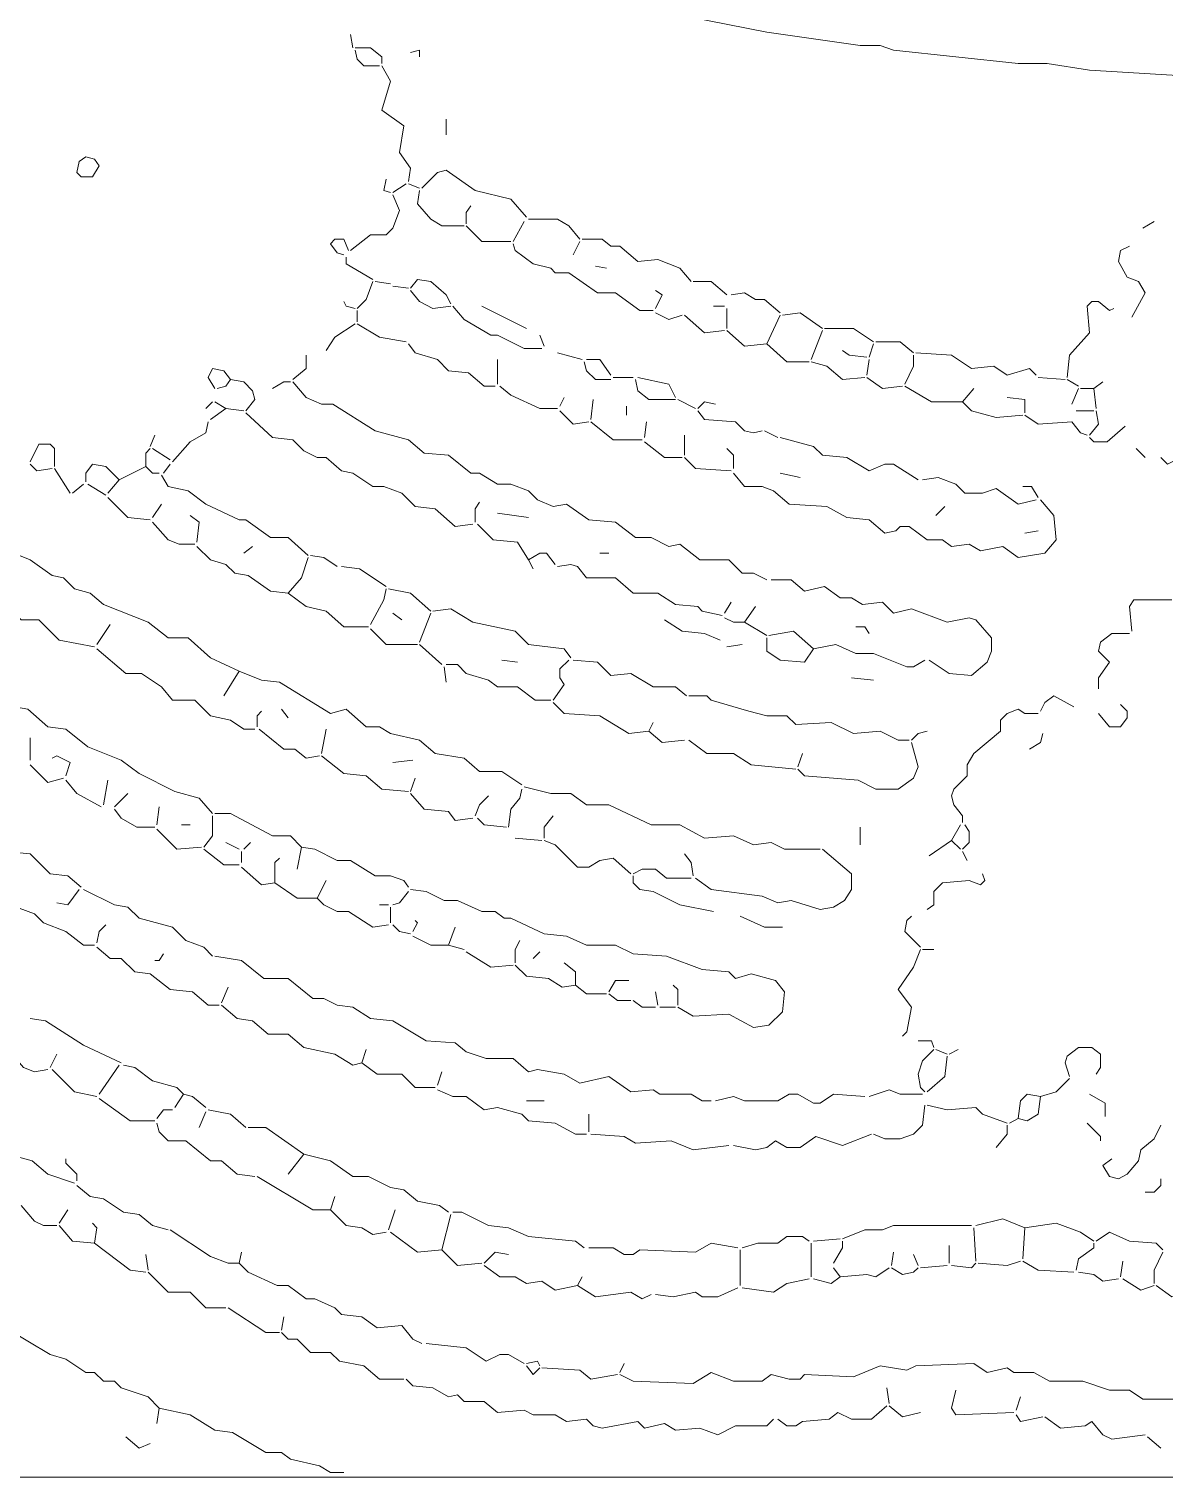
# Model space of a CAD drawing. Header units: millimetres. Extents: x 0 to 150953, y 0 to 85148.
# Drawn here: x 13212 to 28579, y 0 to 19600 of the extents above; entities that cross this region are included whole.
import ezdxf

# ---------------------------------------------------------------- set-up
doc = ezdxf.new("R2010")
doc.units = ezdxf.units.MM
doc.layers.add('ANNOTATION', color=3, linetype='CONTINUOUS', lineweight=0, plot=False)
doc.layers.add('LINEWORK', color=7, linetype='CONTINUOUS', lineweight=0, plot=False)

msp = doc.modelspace()

# ---------------------------------------------------------------- linework, layer by layer
at = {"layer": 'ANNOTATION'}
msp.add_lwpolyline([(0, 0), (150952.665, 0), (150952.665, 85148.15), (0, 85148.15)], close=True, dxfattribs=at)
at = {"layer": 'LINEWORK'}
for points in [[(22145.75, 19765.461), (23200.309, 19554.545), (24465.78, 19373.763), (24736.953, 19373.763), (24917.734, 19313.506), (26605.032, 19132.725), (26996.723, 19132.725), (27569.199, 19042.334), (31516.264, 18801.29), (37542.32, 18771.162), (38144.925, 18831.418), (40163.654, 18891.681), (41850.948, 19042.334), (42423.425, 19042.334), (44261.369, 19223.116), (44713.323, 19223.116), (44984.496, 19283.373), (47575.698, 19494.288), (48027.652, 19584.679)], [(17565.948, 19524.417), (17596.08, 19343.635)], [(17626.209, 19343.635), (17837.121, 19343.635), (17987.773, 19223.116), (17987.773, 19132.725)], [(17626.209, 19313.506), (17656.339, 19192.982), (17746.73, 19102.591), (17957.643, 19102.591)], [(18379.466, 19283.373), (18499.988, 19313.506), (18499.988, 19223.116)], [(17987.773, 19102.591), (18108.293, 18891.681), (17987.773, 18499.989), (18289.075, 18289.074), (18228.815, 17927.51), (18379.466, 17716.6), (18349.336, 17535.819)], [(18861.551, 18379.464), (18861.551, 18168.554)], [(18530.118, 17445.428), (18741.029, 17656.338), (18861.551, 17686.472), (19253.244, 17415.299), (19735.328, 17294.775), (19946.241, 17053.736)], [(18048.034, 17565.947), (18017.902, 17415.299), (18108.293, 17385.165)], [(18319.206, 17505.69), (18138.424, 17385.165)], [(18349.336, 17505.69), (18499.988, 17445.428)], [(18138.424, 17355.037), (18228.815, 17144.127), (18138.424, 16903.083), (18048.034, 16812.692), (17837.121, 16812.692), (17565.948, 16601.782)], [(18499.988, 17415.299), (18469.857, 17234.518), (18650.638, 17023.602), (18801.29, 16933.211), (19102.592, 16933.211)], [(19192.983, 17204.384), (19132.723, 17113.993), (19132.723, 16963.345)], [(19132.723, 16933.211), (19343.635, 16722.301), (19735.328, 16722.301)], [(19916.11, 16993.474), (19765.459, 16722.301)], [(19976.371, 17023.602), (20368.064, 17023.602), (20518.716, 16933.211), (20669.367, 16752.43)], [(28442.976, 16993.474), (28292.326, 16903.083)], [(17535.819, 16601.782), (17475.558, 16752.43), (17355.037, 16752.43), (17294.776, 16692.173), (17385.167, 16571.648), (17475.558, 16541.52)], [(19765.459, 16692.173), (19795.589, 16601.782), (20036.632, 16421), (20277.673, 16360.738), (20337.934, 16300.476), (20518.716, 16300.476), (20910.409, 16029.303), (21151.451, 16029.303), (21482.885, 15788.265), (21663.666, 15788.265)], [(20669.367, 16722.301), (20578.977, 16541.52)], [(20699.497, 16752.43), (20970.67, 16752.43), (21091.19, 16662.039), (21211.712, 16662.039), (21452.754, 16451.129), (21723.926, 16481.257), (22025.23, 16360.738), (22175.88, 16179.956)], [(28111.544, 16662.039), (27991.022, 16601.782), (27960.894, 16451.129), (28081.413, 16240.219), (28232.066, 16179.956), (28322.457, 16029.303), (28141.675, 15697.874)], [(17505.689, 16511.391), (17505.689, 16421), (17867.252, 16210.085)], [(20880.279, 16390.866), (21030.931, 16360.738)], [(17867.252, 16179.956), (17776.861, 15938.912), (17656.339, 15818.393)], [(17897.382, 16179.956), (18108.293, 16149.828)], [(18138.424, 16119.694), (18349.336, 16089.565)], [(18379.466, 16089.565), (18469.857, 16210.085), (18650.638, 16179.956), (18861.551, 15999.175), (18921.811, 15878.655)], [(22206.011, 16179.956), (22447.053, 16179.956), (22657.965, 15999.175)], [(17475.558, 15908.784), (17505.689, 15848.521), (17626.209, 15818.393)], [(18379.466, 16059.437), (18499.988, 15908.784), (18680.769, 15818.393), (18921.811, 15848.521)], [(21693.796, 16059.437), (21784.187, 15999.175), (21693.796, 15818.393)], [(22718.225, 15999.175), (22899.007, 16029.303), (23049.658, 15938.912), (23170.18, 15938.912), (23381.091, 15758.131)], [(27900.631, 15818.393), (27840.372, 15788.265), (27689.721, 15908.784), (27599.33, 15908.784), (27539.068, 15848.521), (27569.199, 15486.958), (27298.027, 15185.657), (27267.896, 14884.356)], [(17656.339, 15788.265), (17656.339, 15637.611)], [(18951.942, 15848.521), (19102.592, 15667.74), (19464.156, 15456.83), (19554.546, 15456.83), (19916.11, 15276.048), (20157.152, 15276.048)], [(19343.635, 15848.521), (19946.241, 15547.221)], [(21693.796, 15758.131), (21874.578, 15667.74), (22055.359, 15728.002)], [(22085.489, 15728.002), (22356.662, 15486.958), (22627.834, 15517.092)], [(22477.184, 15848.521), (22627.834, 15848.521)], [(22657.965, 15818.393), (22657.965, 15547.221)], [(23381.091, 15728.002), (23200.309, 15336.311)], [(23411.222, 15728.002), (23652.263, 15758.131), (23953.567, 15547.221)], [(17626.209, 15607.483), (17355.037, 15426.701), (17234.516, 15245.92)], [(17656.339, 15607.483), (17957.643, 15426.701), (18319.206, 15366.439)], [(22657.965, 15517.092), (22899.007, 15306.177), (23200.309, 15336.311)], [(23953.567, 15517.092), (23802.916, 15125.395)], [(23983.698, 15547.221), (24375.39, 15547.221), (24646.562, 15366.439)], [(18349.336, 15336.311), (18439.727, 15215.786), (18741.029, 15125.395), (18891.681, 14974.747), (19162.853, 14944.613), (19373.765, 14763.832), (19524.417, 14763.832)], [(20127.022, 15456.83), (20187.282, 15306.177)], [(23200.309, 15336.311), (23471.481, 15095.267), (23772.785, 15095.267)], [(24646.562, 15336.311), (24586.302, 15155.529)], [(24676.693, 15366.439), (25008.125, 15366.439), (25188.907, 15215.786)], [(16963.344, 15185.657), (16963.344, 15004.876), (16782.562, 14854.222)], [(19554.546, 15125.395), (19554.546, 14793.966)], [(20368.064, 15215.786), (20699.497, 15125.395)], [(20729.627, 15095.267), (20759.758, 14974.747), (20880.279, 14854.222), (21091.19, 14854.222)], [(20759.758, 15125.395), (20940.54, 15125.395), (21091.19, 14914.485)], [(23802.916, 15095.267), (24013.826, 15035.004), (24224.739, 14854.222), (24526.043, 14884.356)], [(24224.739, 15245.92), (24315.13, 15185.657), (24556.171, 15155.529)], [(24586.302, 15125.395), (24556.171, 14914.485)], [(25188.907, 15185.657), (25188.907, 15035.004), (25068.388, 14793.966)], [(25219.038, 15215.786), (25701.123, 15185.657), (25972.296, 15004.876), (26273.597, 15035.004), (26454.378, 14914.485), (26755.682, 15004.876), (26846.073, 14914.485)], [(15938.914, 14854.222), (15848.523, 14974.747), (15697.872, 15004.876), (15637.611, 14884.356), (15728.002, 14733.703)], [(15938.914, 14854.222), (15878.654, 14763.832), (15758.132, 14733.703)], [(15938.914, 14854.222), (16119.695, 14824.094), (16240.217, 14703.575), (16270.347, 14583.05), (16149.827, 14432.402)], [(16752.431, 14824.094), (16662.04, 14824.094), (16511.39, 14733.703)], [(16782.562, 14824.094), (16963.344, 14613.184), (17174.255, 14522.793), (17324.907, 14522.793), (17897.382, 14161.23), (18349.336, 14040.705), (18560.247, 13859.923), (18891.681, 13829.795), (19192.983, 13588.751), (19313.505, 13588.751), (19554.546, 13438.103), (19735.328, 13438.103), (19976.371, 13347.713), (20096.891, 13227.188), (20307.804, 13136.797), (20488.586, 13166.931), (20789.888, 12956.015), (21151.451, 12925.887), (21422.624, 12714.977), (21633.535, 12714.977), (21874.578, 12594.452), (22025.23, 12624.586), (22296.402, 12413.67), (22688.095, 12413.67), (22868.877, 12232.889), (23019.529, 12232.889), (23200.309, 12142.498)], [(19584.678, 14763.832), (19735.328, 14643.312), (20127.022, 14462.531), (20368.064, 14462.531)], [(21121.321, 14884.356), (21392.494, 14884.356)], [(21422.624, 14854.222), (21452.754, 14703.575), (21603.405, 14583.05), (21964.969, 14583.05)], [(21452.754, 14884.356), (21874.578, 14793.966), (21964.969, 14613.184)], [(24556.171, 14884.356), (24767.084, 14733.703), (25038.256, 14763.832)], [(25068.388, 14763.832), (25429.951, 14552.922), (25851.774, 14552.922)], [(26002.424, 14733.703), (25851.774, 14552.922)], [(26876.204, 14884.356), (27237.767, 14854.222)], [(27267.896, 14854.222), (27418.549, 14763.832)], [(27418.549, 14733.703), (27328.158, 14522.793)], [(27448.677, 14733.703), (27629.459, 14733.703)], [(27749.981, 14824.094), (27629.459, 14733.703)], [(27629.459, 14733.703), (27659.59, 14462.531)], [(15697.872, 14552.922), (15607.482, 14462.531)], [(15728.002, 14552.922), (15878.654, 14462.531)], [(20458.455, 14613.184), (20398.195, 14492.659)], [(20850.149, 14583.05), (20820.018, 14311.878)], [(21995.098, 14583.05), (22236.141, 14462.531)], [(22507.314, 14522.793), (22356.662, 14552.922), (22266.271, 14462.531)], [(25851.774, 14552.922), (25972.296, 14432.402), (26303.728, 14342.012), (26665.291, 14372.14)], [(26454.378, 14613.184), (26695.422, 14583.05)], [(26695.422, 14583.05), (26695.422, 14402.268)], [(15878.654, 14462.531), (15667.741, 14311.878)], [(15878.654, 14462.531), (16119.695, 14432.402)], [(16149.827, 14402.268), (16511.39, 14070.839), (16782.562, 14040.705), (16933.213, 13890.057), (17113.994, 13799.667), (17234.516, 13799.667), (17445.428, 13618.885), (17596.08, 13588.751), (17867.252, 13407.969), (18017.902, 13407.969), (18258.945, 13317.579), (18439.727, 13136.797), (18710.899, 13106.669), (18982.072, 12865.625), (19223.114, 12895.758)], [(20398.195, 14432.402), (20578.977, 14251.621), (20789.888, 14281.749)], [(21302.103, 14492.659), (21302.103, 14372.14)], [(22266.271, 14432.402), (22356.662, 14311.878), (22778.486, 14281.749), (22899.007, 14161.23), (23019.529, 14131.096), (23140.049, 14161.23)], [(26695.422, 14372.14), (26876.204, 14251.621), (27328.158, 14281.749)], [(27388.418, 14432.402), (27629.459, 14432.402)], [(27659.59, 14432.402), (27689.721, 14251.621), (27569.199, 14100.968)], [(15637.611, 14281.749), (15607.482, 14131.096), (15396.569, 14010.577), (15155.528, 13739.404)], [(20820.018, 14281.749), (21121.321, 14040.705), (21513.015, 14040.705)], [(21573.276, 14281.749), (21543.144, 14070.839)], [(23170.18, 14161.23), (23350.962, 14070.839)], [(27328.158, 14281.749), (27448.677, 14131.096), (27539.068, 14100.968)], [(28051.285, 14221.487), (27810.241, 14010.577), (27629.459, 14010.577), (27569.199, 14070.839)], [(13227.189, 13739.404), (13347.711, 13980.448), (13498.362, 13980.448), (13558.623, 13920.186), (13558.623, 13679.142)], [(14854.224, 13920.186), (14793.964, 13859.923), (14793.964, 13679.142)], [(14914.485, 14100.968), (14854.224, 13950.314)], [(14884.355, 13920.186), (15125.396, 13769.533)], [(21543.144, 14010.577), (21814.317, 13799.667), (22055.359, 13799.667)], [(22085.489, 14100.968), (22085.489, 13829.795)], [(22657.965, 13920.186), (22748.356, 13829.795), (22748.356, 13649.013)], [(23381.091, 14070.839), (23833.045, 13950.314), (23953.567, 13829.795), (24284.999, 13799.667), (24586.302, 13618.885), (24797.215, 13709.276), (24917.734, 13709.276), (25249.169, 13498.36)], [(28201.935, 13920.186), (28322.457, 13799.667)], [(22085.489, 13799.667), (22236.141, 13649.013), (22718.225, 13618.885)], [(28533.367, 13799.667), (28623.758, 13709.276), (28744.28, 13769.533)], [(13227.189, 13709.276), (13317.58, 13618.885), (13528.493, 13649.013)], [(13558.623, 13649.013), (13769.534, 13317.579)], [(14432.401, 13498.36), (14251.619, 13679.142), (14070.838, 13709.276), (13980.447, 13588.751), (13980.447, 13468.232)], [(14793.964, 13679.142), (14432.401, 13498.36)], [(14793.964, 13679.142), (14884.355, 13588.751), (14974.746, 13588.751)], [(15004.876, 13558.623), (15095.267, 13407.969), (15366.439, 13347.713), (15607.482, 13166.931), (16059.436, 12956.015), (16149.827, 12956.015), (16481.259, 12714.977), (16722.301, 12714.977), (16993.474, 12473.933)], [(15125.396, 13709.276), (15035.005, 13588.751)], [(22748.356, 13588.751), (22899.007, 13407.969), (23140.049, 13407.969), (23290.7, 13347.713), (23501.613, 13166.931), (24013.826, 13136.797), (24284.999, 12986.149), (24586.302, 12956.015), (24797.215, 12775.234), (24947.866, 12805.368), (25008.125, 12865.625), (25128.647, 12865.625), (25369.688, 12684.843), (25580.601, 12684.843), (25701.123, 12594.452), (25942.165, 12624.586), (26092.815, 12534.195), (26394.119, 12594.452), (26605.032, 12443.804), (26966.595, 12504.061), (27117.245, 12684.843), (27087.114, 13016.278), (26906.332, 13227.188)], [(23381.091, 13588.751), (23652.263, 13528.494)], [(25309.429, 13498.36), (25520.342, 13528.494), (25761.383, 13438.103), (25881.905, 13317.579), (26122.946, 13317.579), (26303.728, 13377.841), (26605.032, 13166.931), (26846.073, 13227.188)], [(13950.316, 13438.103), (13799.665, 13317.579)], [(14010.577, 13438.103), (14251.619, 13287.45)], [(14432.401, 13498.36), (14281.749, 13317.579)], [(26665.291, 13407.969), (26785.813, 13407.969), (26876.204, 13257.322)], [(14281.749, 13257.322), (14552.922, 12986.149), (14854.224, 12956.015)], [(15004.876, 13166.931), (14884.355, 12986.149)], [(19313.505, 13197.059), (19253.244, 13106.669), (19253.244, 12925.887)], [(25610.733, 13136.797), (25490.211, 13016.278)], [(15396.569, 13016.278), (15517.091, 12925.887), (15486.96, 12654.714)], [(19554.546, 13046.406), (19976.371, 12986.149)], [(14884.355, 12925.887), (15095.267, 12684.843), (15245.918, 12624.586), (15456.83, 12624.586)], [(19283.374, 12895.758), (19494.287, 12684.843), (19825.719, 12654.714), (19976.371, 12413.67)], [(26876.204, 12805.368), (26695.422, 12775.234)], [(15486.96, 12594.452), (15667.741, 12413.67), (15878.654, 12353.414), (15999.175, 12232.889), (16179.956, 12202.76), (16481.259, 11991.85), (16722.301, 11961.716)], [(16240.217, 12594.452), (16119.695, 12504.061)], [(12925.887, 12534.195), (13227.189, 12413.67), (13528.493, 12202.76), (13679.143, 12172.632), (13829.795, 12021.979), (14040.707, 11961.716), (14221.488, 11811.069), (14824.094, 11570.025), (15095.267, 11359.115), (15366.439, 11359.115), (15667.741, 11087.942), (16059.436, 10907.16)], [(16993.474, 12443.804), (16903.083, 12172.632), (16722.301, 11961.716)], [(17023.603, 12473.933), (17204.385, 12443.804), (17385.167, 12323.28)], [(19976.371, 12413.67), (20127.022, 12504.061), (20217.413, 12504.061), (20337.934, 12353.414)], [(19976.371, 12413.67), (20036.632, 12293.151)], [(20368.064, 12323.28), (20548.845, 12353.414), (20639.236, 12323.28), (20759.758, 12172.632), (21151.451, 12172.632), (21392.494, 11961.716), (21723.926, 11961.716), (21964.969, 11811.069), (22266.271, 11780.935), (22326.532, 11720.678), (22597.704, 11660.415)], [(20940.54, 12504.061), (21061.06, 12504.061)], [(12142.499, 12263.023), (12263.021, 12112.37), (12504.063, 12082.241), (12714.975, 11871.326), (12895.757, 11811.069), (13106.669, 11600.153), (13347.711, 11600.153), (13618.884, 11328.981), (14100.968, 11238.59)], [(17445.428, 12323.28), (17686.47, 12293.151), (18048.034, 12052.107)], [(16722.301, 11961.716), (16963.344, 11780.935), (17234.516, 11720.678), (17475.558, 11509.762), (17806.991, 11509.762)], [(18048.034, 12021.979), (18017.902, 11871.326), (17837.121, 11539.896)], [(18078.163, 12021.979), (18379.466, 11961.716), (18650.638, 11720.678)], [(23260.571, 12142.498), (23531.744, 12142.498), (23712.525, 11991.85), (23983.698, 12052.107), (24194.608, 11901.459), (24345.261, 11901.459), (24495.912, 11811.069), (24767.084, 11841.197)], [(22718.225, 11841.197), (22627.834, 11690.544)], [(23049.658, 11780.935), (22899.007, 11570.025)], [(24767.084, 11841.197), (24917.734, 11690.544), (25158.778, 11750.806), (25640.861, 11570.025), (25942.165, 11630.287), (26032.555, 11600.153), (26243.468, 11359.115), (26243.468, 11178.333), (26183.206, 11027.68), (25972.296, 10846.898), (25670.992, 10877.027), (25399.82, 11057.808)], [(28684.02, 11871.326), (28171.804, 11871.326), (28111.544, 11780.935), (28141.675, 11449.505)], [(18138.424, 11690.544), (18258.945, 11600.153)], [(18650.638, 11690.544), (18499.988, 11298.852)], [(18680.769, 11720.678), (18921.811, 11750.806), (19223.114, 11570.025), (19795.589, 11449.505), (19976.371, 11268.724), (20458.455, 11208.461), (20548.845, 11087.942)], [(21814.317, 11600.153), (22055.359, 11449.505), (22356.662, 11419.371), (22567.575, 11328.981)], [(22627.834, 11630.287), (22748.356, 11570.025), (22899.007, 11570.025)], [(22899.007, 11570.025), (23200.309, 11389.243)], [(14311.879, 11539.896), (14131.097, 11268.724)], [(17837.121, 11479.634), (18048.034, 11268.724), (18469.857, 11268.724)], [(23561.872, 11449.505), (23230.44, 11389.243)], [(23561.872, 11449.505), (23833.045, 11208.461)], [(24405.521, 11509.762), (24526.043, 11509.762), (24586.302, 11419.371)], [(28111.544, 11419.371), (27870.503, 11419.371), (27719.85, 11298.852), (27689.721, 11178.333), (27840.372, 11027.68), (27689.721, 10816.77), (27689.721, 10666.116)], [(11419.373, 11268.724), (11780.936, 11208.461), (12082.24, 10937.289), (12353.412, 10846.898), (13016.278, 10425.072), (13197.059, 10394.944), (13468.232, 10153.9), (13709.274, 10123.772), (14010.577, 9882.728), (14462.531, 9701.946), (14703.573, 9521.164), (15185.657, 9280.126), (15517.091, 9189.735), (15697.872, 8978.819)], [(14131.097, 11208.461), (14522.792, 10877.027), (14733.703, 10877.027), (15004.876, 10696.245), (15155.528, 10515.463), (15456.83, 10515.463), (15667.741, 10304.553), (15938.914, 10244.291), (16119.695, 10123.772), (16270.347, 10123.772)], [(18499.988, 11268.724), (18801.29, 10997.551)], [(22868.877, 11268.724), (22657.965, 11238.59)], [(23200.309, 11359.115), (23200.309, 11178.333), (23381.091, 11057.808), (23712.525, 11027.68), (23833.045, 11208.461)], [(23833.045, 11208.461), (24134.348, 11268.724), (24405.521, 11148.199), (24646.562, 11148.199), (25098.516, 10967.417), (25188.907, 10967.417), (25339.56, 11057.808)], [(18861.551, 10997.551), (19012.201, 10997.551), (19132.723, 10877.027), (19434.026, 10786.636), (19554.546, 10696.245), (19825.719, 10696.245), (20066.761, 10515.463), (20277.673, 10515.463)], [(19614.807, 11057.808), (19825.719, 11027.68)], [(20518.716, 11057.808), (20398.195, 10937.289), (20398.195, 10816.77), (20458.455, 10726.379), (20307.804, 10515.463)], [(20578.977, 11057.808), (20910.409, 11027.68), (21091.19, 10846.898), (21362.363, 10877.027), (21663.666, 10696.245), (21964.969, 10696.245), (22115.62, 10575.726)], [(16059.436, 10907.16), (15848.523, 10575.726)], [(16059.436, 10907.16), (16360.738, 10786.636), (16601.781, 10756.507), (17294.776, 10334.682), (17505.689, 10394.944), (17776.861, 10153.9), (17957.643, 10153.9), (18108.293, 10063.509), (18499.988, 9973.118), (18710.899, 9792.337), (19102.592, 9732.08), (19313.505, 9551.298), (19614.807, 9551.298), (19885.98, 9370.517)], [(18831.42, 10967.417), (18861.551, 10756.507)], [(24345.261, 10816.77), (24646.562, 10786.636)], [(16631.91, 10394.944), (16722.301, 10274.425)], [(20307.804, 10485.335), (20458.455, 10334.682), (20940.54, 10304.553), (21332.233, 10063.509), (21603.405, 10093.643)], [(22145.75, 10575.726), (22386.793, 10575.726), (22447.053, 10515.463), (22959.268, 10364.816)], [(26876.204, 10334.682), (26695.422, 10334.682), (26605.032, 10394.944), (26454.378, 10334.682), (26363.987, 10244.291), (26363.987, 10093.643), (26002.424, 9792.337), (25912.033, 9641.689), (25912.033, 9491.036), (25731.252, 9310.254), (25701.123, 9219.863), (25731.252, 9099.344), (25851.774, 8948.691), (25851.774, 8858.3)], [(27358.286, 10425.072), (27087.114, 10575.726), (26966.595, 10485.335), (26906.332, 10364.816)], [(27991.022, 10455.206), (28081.413, 10364.816), (28081.413, 10274.425), (27991.022, 10153.9), (27840.372, 10153.9), (27689.721, 10334.682)], [(16360.738, 10364.816), (16300.477, 10304.553), (16300.477, 10153.9)], [(21663.666, 10214.162), (21603.405, 10093.643)], [(22959.268, 10364.816), (23200.309, 10304.553), (23471.481, 10304.553)], [(23471.481, 10304.553), (23592.003, 10184.034), (24074.089, 10214.162), (24375.39, 10063.509), (24736.953, 10093.643), (24977.997, 9973.118), (25128.647, 9973.118)], [(13227.189, 10003.252), (13227.189, 9701.946)], [(16330.608, 10123.772), (16662.04, 9852.599), (16812.692, 9852.599), (16963.344, 9732.08), (17144.125, 9762.208)], [(17234.516, 10123.772), (17174.255, 9792.337)], [(21603.405, 10093.643), (21784.187, 9942.99), (22085.489, 9973.118)], [(25369.688, 10093.643), (25249.169, 10063.509), (25158.778, 9973.118)], [(26936.464, 10063.509), (26906.332, 9942.99), (26755.682, 9852.599)], [(22145.75, 9973.118), (22386.793, 9792.337), (22748.356, 9792.337), (22989.397, 9641.689), (23592.003, 9581.427)], [(25158.778, 9942.99), (25249.169, 9611.555), (25188.907, 9460.907), (24977.997, 9310.254), (24676.693, 9310.254), (24435.652, 9430.773), (23712.525, 9491.036), (23622.135, 9581.427)], [(13227.189, 9641.689), (13468.232, 9400.645), (13679.143, 9460.907)], [(13528.493, 9732.08), (13588.752, 9762.208), (13769.534, 9671.817), (13709.274, 9491.036)], [(17174.255, 9762.208), (17475.558, 9521.164), (17776.861, 9491.036), (17987.773, 9310.254), (18349.336, 9280.126)], [(18409.597, 9701.946), (18138.424, 9671.817)], [(23682.394, 9792.337), (23622.135, 9611.555)], [(13709.274, 9430.773), (13859.925, 9249.992), (14191.358, 9069.21)], [(14281.749, 9430.773), (14221.488, 9099.344)], [(18439.727, 9460.907), (18379.466, 9280.126)], [(14552.922, 9249.992), (14372.14, 9069.21)], [(18379.466, 9249.992), (18560.247, 9039.082), (18891.681, 9008.953), (18982.072, 8888.429), (19223.114, 8918.562)], [(19434.026, 9219.863), (19313.505, 9099.344), (19253.244, 8948.691)], [(19885.98, 9310.254), (19855.85, 9189.735), (19735.328, 9039.082), (19705.198, 8798.038)], [(19916.11, 9340.383), (20277.673, 9249.992), (20548.845, 9249.992), (20759.758, 9099.344), (21061.06, 9099.344), (21633.535, 8828.172), (22025.23, 8828.172), (22356.662, 8647.39), (22748.356, 8677.518), (23019.529, 8556.999), (23260.571, 8587.128), (23441.353, 8496.737), (23923.435, 8496.737)], [(14372.14, 9039.082), (14462.531, 8918.562), (14673.442, 8798.038), (14914.485, 8798.038)], [(14974.746, 9069.21), (14944.615, 8828.172)], [(15276.048, 8828.172), (15396.569, 8828.172)], [(15697.872, 8948.691), (15697.872, 8677.518), (15577.35, 8526.865)], [(15728.002, 8978.819), (15938.914, 8978.819), (16511.39, 8677.518), (16752.431, 8677.518), (16903.083, 8526.865)], [(19283.374, 8918.562), (19373.765, 8828.172), (19675.068, 8798.038)], [(20307.804, 8948.691), (20187.282, 8798.038), (20187.282, 8647.39)], [(25821.643, 8828.172), (25701.123, 8617.256)], [(25881.905, 8828.172), (25942.165, 8737.781), (25942.165, 8587.128), (25851.774, 8496.737)], [(14944.615, 8767.909), (15215.787, 8496.737), (15547.221, 8526.865)], [(19795.589, 8647.39), (20157.152, 8617.256)], [(24465.78, 8798.038), (24465.78, 8556.999)], [(12895.757, 8466.608), (13227.189, 8436.474), (13498.362, 8165.302), (13739.404, 8135.174), (13920.186, 7984.52)], [(15577.35, 8496.737), (15848.523, 8285.827), (16059.436, 8285.827)], [(15878.654, 8587.128), (16059.436, 8496.737)], [(16089.565, 8466.608), (16089.565, 8315.955)], [(16210.086, 8587.128), (16119.695, 8496.737)], [(16903.083, 8526.865), (16842.822, 8225.564)], [(16903.083, 8526.865), (17083.864, 8496.737), (17385.167, 8346.084), (17565.948, 8346.084), (17897.382, 8135.174), (18108.293, 8135.174), (18289.075, 8074.911), (18349.336, 7984.52)], [(20187.282, 8617.256), (20337.934, 8556.999), (20639.236, 8255.693), (20789.888, 8255.693), (20940.54, 8346.084), (21121.321, 8376.218), (21362.363, 8165.302)], [(22085.489, 8436.474), (22175.88, 8315.955), (22206.011, 8135.174)], [(23953.567, 8496.737), (24345.261, 8165.302), (24345.261, 7954.392), (24254.87, 7803.739), (24104.217, 7713.348), (23923.435, 7683.219), (23531.744, 7803.739), (23350.962, 7773.61), (23140.049, 7864.001), (22447.053, 7954.392), (22236.141, 8105.045)], [(25701.123, 8617.256), (25399.82, 8406.346)], [(25701.123, 8617.256), (25821.643, 8496.737)], [(25851.774, 8466.608), (25912.033, 8346.084)], [(16089.565, 8255.693), (16360.738, 8014.654), (16541.52, 8044.783)], [(16601.781, 8376.218), (16541.52, 8315.955), (16541.52, 8044.783)], [(12624.585, 8044.783), (12956.017, 7743.482), (13287.45, 7622.957), (13407.971, 7502.438), (13709.274, 7381.919), (13950.316, 7201.137), (14100.968, 7201.137)], [(16541.52, 8044.783), (16842.822, 7833.873), (17113.994, 7833.873)], [(17234.516, 8074.911), (17113.994, 7833.873)], [(21392.494, 8165.302), (21513.015, 8225.564), (21693.796, 8225.564), (21844.448, 8105.045), (22175.88, 8105.045)], [(21392.494, 8135.174), (21392.494, 8044.783), (21482.885, 7954.392), (21663.666, 7924.263), (22025.23, 7743.482), (22477.184, 7653.091)], [(26122.946, 8165.302), (26153.077, 8074.911), (26092.815, 8014.654), (25942.165, 8074.911), (25580.601, 8044.783), (25460.079, 7924.263), (25460.079, 7743.482), (25369.688, 7683.219)], [(13890.056, 7954.392), (13739.404, 7743.482), (13588.752, 7773.61)], [(13950.316, 7954.392), (14372.14, 7743.482), (14552.922, 7713.348), (14703.573, 7562.7), (15155.528, 7442.175), (15336.309, 7261.394), (15577.35, 7171.003), (15697.872, 7050.484)], [(18349.336, 7924.263), (18228.815, 7773.61), (18138.424, 7743.482)], [(18379.466, 7954.392), (18590.379, 7924.263), (18831.42, 7803.739), (19012.201, 7803.739), (19343.635, 7653.091), (19524.417, 7653.091), (19644.937, 7562.7), (19735.328, 7562.7), (20187.282, 7351.785), (20488.586, 7321.656), (20759.758, 7201.137), (21151.451, 7201.137), (21392.494, 7080.612), (21844.448, 7050.484), (22326.532, 6869.702), (22688.095, 6839.574), (22778.486, 6749.183)], [(17113.994, 7833.873), (17204.385, 7743.482), (17385.167, 7653.091), (17535.819, 7653.091), (17867.252, 7442.175), (18078.163, 7472.309)], [(17957.643, 7743.482), (18078.163, 7743.482)], [(18108.293, 7713.348), (18108.293, 7502.438)], [(14251.619, 7472.309), (14161.229, 7381.919), (14131.097, 7231.265)], [(18138.424, 7472.309), (18228.815, 7381.919), (18379.466, 7351.785)], [(18439.727, 7532.566), (18469.857, 7502.438), (18409.597, 7381.919)], [(22838.747, 7592.829), (23170.18, 7442.175), (23411.222, 7442.175)], [(25158.778, 7592.829), (25098.516, 7532.566), (25068.388, 7381.919), (25279.298, 7171.003)], [(18409.597, 7321.656), (18650.638, 7201.137), (18891.681, 7201.137)], [(18982.072, 7442.175), (18891.681, 7201.137)], [(19855.85, 7261.394), (19795.589, 7140.875), (19795.589, 6960.093)], [(14131.097, 7171.003), (14311.879, 7020.355), (14462.531, 7020.355), (14643.312, 6839.574), (14854.224, 6809.44), (15125.396, 6598.53), (15426.7, 6568.401), (15637.611, 6387.62), (15788.263, 6387.62)], [(15035.005, 7080.612), (14974.746, 6990.221), (14914.485, 6990.221)], [(18891.681, 7201.137), (19102.592, 7140.875)], [(19132.723, 7110.746), (19464.156, 6899.831), (19765.459, 6929.965)], [(20127.022, 7110.746), (20036.632, 7020.355)], [(25279.298, 7140.875), (25188.907, 6899.831), (24977.997, 6598.53)], [(25309.429, 7140.875), (25460.079, 7140.875)], [(15728.002, 7050.484), (16089.565, 6990.221), (16390.868, 6749.183), (16722.301, 6749.183), (17053.735, 6478.01), (17204.385, 6478.01), (17385.167, 6387.62), (17596.08, 6357.486), (17837.121, 6206.838), (18138.424, 6176.704), (18590.379, 5905.532), (18982.072, 5875.403), (19132.723, 5754.884), (19403.896, 5664.493), (19765.459, 5664.493), (19976.371, 5483.711), (20096.891, 5513.84), (20458.455, 5453.577), (20669.367, 5333.058), (21061.06, 5423.449), (21362.363, 5212.539), (21663.666, 5242.667), (21754.057, 5182.405), (22175.88, 5182.405), (22326.532, 5092.014), (22447.053, 5092.014)], [(19795.589, 6929.965), (19946.241, 6779.311), (20247.543, 6749.183), (20428.325, 6628.658), (20609.106, 6658.792)], [(20458.455, 6960.093), (20609.106, 6839.574), (20609.106, 6658.792)], [(21332.233, 6719.049), (21151.451, 6719.049), (21061.06, 6568.401)], [(22778.486, 6749.183), (22989.397, 6809.44), (23320.831, 6719.049), (23441.353, 6568.401), (23411.222, 6297.229), (23230.44, 6116.447), (23019.529, 6086.313), (22688.095, 6267.095), (22206.011, 6236.966), (21995.098, 6357.486)], [(15908.784, 6628.658), (15818.393, 6417.748)], [(20609.106, 6658.792), (20759.758, 6538.267), (21030.931, 6538.267)], [(21061.06, 6538.267), (21181.581, 6447.876), (21362.363, 6447.876)], [(21693.796, 6568.401), (21723.926, 6387.62)], [(21934.839, 6658.792), (21995.098, 6598.53), (21995.098, 6387.62)], [(24977.997, 6598.53), (25158.778, 6357.486), (25098.516, 6026.056), (25038.256, 5965.794)], [(15818.393, 6387.62), (16029.304, 6206.838), (16240.217, 6176.704), (16451.129, 5995.922), (16722.301, 5995.922), (16933.213, 5815.141), (17355.037, 5724.75), (17596.08, 5574.102), (17716.6, 5604.231)], [(21392.494, 6447.876), (21513.015, 6357.486), (21693.796, 6357.486)], [(21754.057, 6357.486), (21964.969, 6357.486)], [(13227.189, 6206.838), (13438.102, 6176.704), (13950.316, 5845.275), (14462.531, 5604.231)], [(25249.169, 5905.532), (25429.951, 5905.532), (25460.079, 5815.141)], [(12956.017, 5754.884), (13136.798, 5543.968), (13287.45, 5483.711), (13468.232, 5513.84)], [(13588.752, 5724.75), (13498.362, 5543.968)], [(17776.861, 5785.012), (17716.6, 5604.231)], [(25460.079, 5785.012), (25309.429, 5634.359), (25249.169, 5453.577), (25279.298, 5272.796), (25339.56, 5212.539)], [(25640.861, 5694.621), (25610.733, 5423.449), (25369.688, 5212.539)], [(25490.211, 5785.012), (25640.861, 5724.75)], [(25791.514, 5785.012), (25670.992, 5724.75)], [(27659.59, 5453.577), (27719.85, 5543.968), (27719.85, 5724.75), (27599.33, 5815.141), (27418.549, 5815.141), (27267.896, 5694.621), (27237.767, 5604.231), (27298.027, 5423.449)], [(13528.493, 5513.84), (13829.795, 5212.539), (14131.097, 5152.277)], [(14432.401, 5574.102), (14161.229, 5182.405)], [(14492.661, 5574.102), (14643.312, 5543.968), (14884.355, 5363.187), (15215.787, 5272.796), (15306.178, 5182.405)], [(17716.6, 5604.231), (17927.512, 5453.577), (18258.945, 5453.577), (18439.727, 5272.796), (18710.899, 5272.796)], [(18801.29, 5483.711), (18741.029, 5302.93)], [(27298.027, 5393.321), (27117.245, 5212.539), (26906.332, 5152.277)], [(14161.229, 5122.148), (14583.051, 4820.842), (14914.485, 4820.842)], [(15306.178, 5182.405), (15185.657, 5001.623)], [(15306.178, 5182.405), (15426.7, 5152.277), (15607.482, 5001.623)], [(18741.029, 5242.667), (18951.942, 5152.277), (19132.723, 5152.277), (19373.765, 4971.495), (19554.546, 5001.623), (19885.98, 4911.233), (19976.371, 4820.842), (20337.934, 4790.713), (20609.106, 4640.06), (20759.758, 4640.06)], [(24526.043, 5152.277), (24104.217, 5182.405), (23923.435, 5061.886), (23833.045, 5061.886), (23622.135, 5182.405), (23501.613, 5182.405), (23350.962, 5092.014), (22899.007, 5092.014), (22748.356, 5152.277), (22507.314, 5092.014)], [(25309.429, 5182.405), (25008.125, 5182.405), (24857.475, 5242.667), (24586.302, 5152.277)], [(26906.332, 5152.277), (26725.551, 5182.405), (26635.16, 5092.014), (26605.032, 4850.976)], [(26906.332, 5152.277), (26876.204, 4911.233), (26725.551, 4820.842), (26605.032, 4850.976)], [(27569.199, 5182.405), (27780.112, 5061.886), (27780.112, 4881.104)], [(11811.067, 5061.886), (12082.24, 4820.842), (12293.151, 4790.713), (12925.887, 4368.888), (13257.32, 4278.497), (13468.232, 4097.715), (13829.795, 3977.196)], [(15155.528, 4971.495), (15035.005, 4971.495), (14944.615, 4850.976)], [(15607.482, 4941.367), (15517.091, 4730.451)], [(15637.611, 4971.495), (15938.914, 4911.233), (16149.827, 4730.451)], [(19946.241, 5092.014), (20187.282, 5092.014)], [(20789.888, 4911.233), (20789.888, 4670.194)], [(25339.56, 5031.757), (25309.429, 4760.585), (25188.907, 4640.06), (25008.125, 4579.803), (24797.215, 4579.803), (24646.562, 4640.06)], [(25369.688, 5031.757), (25640.861, 4971.495), (26032.555, 5001.623), (26122.946, 4911.233)], [(26122.946, 4911.233), (26454.378, 4790.713)], [(14944.615, 4790.713), (14974.746, 4670.194), (15095.267, 4549.669), (15336.309, 4549.669), (15667.741, 4278.497), (15818.393, 4278.497), (16029.304, 4097.715), (16270.347, 4067.587)], [(16179.956, 4730.451), (16420.999, 4730.451), (16933.213, 4368.888)], [(26454.378, 4760.585), (26454.378, 4640.06), (26303.728, 4459.278)], [(26605.032, 4850.976), (26484.509, 4790.713)], [(27539.068, 4790.713), (27719.85, 4609.932), (27719.85, 4549.669)], [(28533.367, 4760.585), (28442.976, 4579.803), (28262.195, 4429.15), (28232.066, 4278.497), (28081.413, 4097.715), (27960.894, 4037.458), (27840.372, 4067.587), (27749.981, 4218.24), (27870.503, 4308.631)], [(20820.018, 4640.06), (21271.972, 4609.932), (21422.624, 4519.541), (21904.708, 4549.669), (22206.011, 4429.15), (22688.095, 4489.412)], [(23320.831, 4549.669), (23200.309, 4459.278), (23049.658, 4429.15), (22748.356, 4489.412)], [(23863.176, 4609.932), (23652.263, 4459.278), (23471.481, 4459.278), (23320.831, 4549.669)], [(24616.434, 4640.06), (24224.739, 4489.412), (23863.176, 4609.932)], [(16933.213, 4368.888), (16722.301, 4097.715)], [(16933.213, 4368.888), (17294.776, 4278.497), (17596.08, 4067.587), (17806.991, 4067.587), (18108.293, 3916.934), (18289.075, 3886.805), (18469.857, 3736.152), (18771.16, 3675.895), (18891.681, 3585.504)], [(13709.274, 4308.631), (13709.274, 4248.368), (13859.925, 4097.715), (13859.925, 4007.324)], [(13859.925, 3947.068), (14040.707, 3796.414), (14221.488, 3766.286), (14492.661, 3585.504), (14703.573, 3555.37), (14884.355, 3404.723), (15095.267, 3344.46)], [(16300.477, 4067.587), (17053.735, 3615.633), (17294.776, 3615.633)], [(28533.367, 4037.458), (28533.367, 3947.068), (28442.976, 3856.677), (28322.457, 3856.677)], [(17355.037, 3796.414), (17294.776, 3615.633)], [(13106.669, 3675.895), (13287.45, 3464.979), (13407.971, 3404.723), (13588.752, 3404.723)], [(13739.404, 3615.633), (13618.884, 3434.851)], [(17294.776, 3615.633), (17505.689, 3404.723), (17716.6, 3374.589), (17867.252, 3284.198), (18048.034, 3314.332)], [(18168.554, 3615.633), (18078.163, 3344.46)], [(18921.811, 3555.37), (18801.29, 3073.288)], [(18951.942, 3585.504), (19072.462, 3585.504), (19434.026, 3404.723), (19705.198, 3374.589), (19976.371, 3254.069), (20609.106, 3193.807), (20729.627, 3103.416)], [(13618.884, 3404.723), (13799.665, 3193.807), (14100.968, 3163.679)], [(14070.838, 3434.851), (14131.097, 3374.589), (14100.968, 3163.679)], [(15125.396, 3344.46), (15667.741, 2982.897), (15908.784, 2892.506), (16059.436, 2892.506)], [(25972.296, 3404.723), (24917.734, 3404.723), (24767.084, 3344.46), (24526.043, 3344.46), (24224.739, 3223.941)], [(26002.424, 3374.589), (26032.555, 2922.635)], [(26032.555, 3404.723), (26394.119, 3495.113), (26695.422, 3374.589)], [(26695.422, 3374.589), (26665.291, 2952.769)], [(26695.422, 3374.589), (27117.245, 3434.851), (27448.677, 3314.332), (27629.459, 3193.807)], [(14100.968, 3163.679), (14583.051, 2802.115), (14793.964, 2771.987)], [(18108.293, 3314.332), (18469.857, 3043.159), (18801.29, 3073.288)], [(20789.888, 3103.416), (21121.321, 3103.416), (21271.972, 3013.025), (21392.494, 3013.025), (21482.885, 3073.288), (22236.141, 3043.159), (22447.053, 3163.679), (22808.616, 3103.416)], [(23772.785, 3193.807), (23682.394, 3254.069), (23471.481, 3254.069), (23350.962, 3163.679), (23079.788, 3163.679), (22868.877, 3103.416)], [(23802.916, 3163.679), (23802.916, 2711.725)], [(24194.608, 3223.941), (23833.045, 3193.807)], [(24224.739, 3193.807), (24224.739, 3103.416), (24104.217, 2892.506)], [(27629.459, 3163.679), (27629.459, 3103.416), (27418.549, 2952.769), (27388.418, 2802.115)], [(27659.59, 3193.807), (27840.372, 3314.332), (28111.544, 3193.807), (28473.107, 3163.679), (28563.498, 3073.288)], [(14793.964, 3013.025), (14824.094, 2802.115)], [(16089.565, 3043.159), (16059.436, 2892.506)], [(18801.29, 3073.288), (19012.201, 2862.378), (19343.635, 2892.506)], [(19705.198, 3013.025), (19524.417, 3043.159), (19373.765, 2892.506)], [(22838.747, 3073.288), (22838.747, 2591.205)], [(24917.734, 3043.159), (24887.606, 2862.378)], [(25188.907, 3013.025), (25249.169, 2862.378)], [(25670.992, 3133.55), (25670.992, 2892.506)], [(28563.498, 3043.159), (28442.976, 2802.115), (28442.976, 2621.334)], [(14824.094, 2771.987), (15095.267, 2500.814), (15396.569, 2500.814), (15607.482, 2289.899), (15878.654, 2289.899)], [(16059.436, 2892.506), (16179.956, 2771.987), (16571.649, 2591.205), (16722.301, 2591.205), (16963.344, 2410.424), (17083.864, 2410.424), (17355.037, 2289.899), (17445.428, 2199.508), (17716.6, 2169.38), (17927.512, 2018.726), (18258.945, 2048.86), (18409.597, 1868.079), (18530.118, 1807.816)], [(19373.765, 2862.378), (19584.678, 2711.725), (19795.589, 2711.725), (19946.241, 2621.334), (20157.152, 2651.462), (20337.934, 2530.943), (20639.236, 2591.205)], [(24104.217, 2832.244), (24194.608, 2711.725)], [(24857.475, 2832.244), (24676.693, 2711.725), (24556.171, 2741.853)], [(24887.606, 2832.244), (25038.256, 2741.853), (25188.907, 2771.987), (25249.169, 2832.244)], [(25640.861, 2862.378), (25279.298, 2832.244)], [(26032.555, 2892.506), (25972.296, 2832.244), (25701.123, 2862.378)], [(26635.16, 2922.635), (26454.378, 2862.378), (26062.687, 2892.506)], [(26665.291, 2922.635), (26876.204, 2802.115), (27358.286, 2771.987)], [(27418.549, 2771.987), (27629.459, 2741.853), (27749.981, 2651.462), (27960.894, 2681.596)], [(28021.153, 2922.635), (27991.022, 2711.725)], [(20699.497, 2711.725), (20639.236, 2591.205)], [(20639.236, 2591.205), (20880.279, 2440.552), (21362.363, 2500.814), (21513.015, 2410.424), (21633.535, 2470.681)], [(22808.616, 2561.071), (22537.443, 2440.552), (22326.532, 2440.552), (22236.141, 2500.814), (21934.839, 2440.552), (21693.796, 2470.681)], [(23772.785, 2681.596), (23471.481, 2621.334), (23290.7, 2500.814), (22868.877, 2561.071)], [(24194.608, 2711.725), (24074.089, 2621.334), (23833.045, 2681.596)], [(24556.171, 2741.853), (24194.608, 2711.725)], [(28021.153, 2681.596), (28262.195, 2530.943), (28442.976, 2591.205)], [(28473.107, 2591.205), (28684.02, 2440.552), (28864.802, 2470.681)], [(12172.631, 2289.899), (12293.151, 2289.899), (12745.105, 2048.86), (12895.757, 2018.726), (13498.362, 1657.163), (13709.274, 1596.906), (13980.447, 1416.125), (14100.968, 1416.125), (14221.488, 1295.6), (14372.14, 1295.6), (14462.531, 1205.209), (14824.094, 1084.69), (14974.746, 934.037)], [(15908.784, 2289.899), (16420.999, 1958.47), (16601.781, 1958.47)], [(16662.04, 2169.38), (16631.91, 1988.598)], [(16631.91, 1958.47), (16722.301, 1868.079), (16842.822, 1868.079), (17023.603, 1687.297), (17294.776, 1687.297)], [(18590.379, 1807.816), (19132.723, 1747.554), (19403.896, 1566.772), (19584.678, 1657.163), (19705.198, 1657.163), (19916.11, 1536.644)], [(17294.776, 1687.297), (17415.298, 1566.772), (17746.73, 1506.515), (17957.643, 1325.734), (18289.075, 1325.734)], [(19946.241, 1536.644), (20096.891, 1566.772), (20127.022, 1506.515)], [(19946.241, 1506.515), (20036.632, 1385.991), (20127.022, 1476.382)], [(20157.152, 1476.382), (20669.367, 1446.253), (20820.018, 1325.734), (21181.581, 1385.991)], [(21271.972, 1536.644), (21211.712, 1416.125)], [(21211.712, 1385.991), (21392.494, 1295.6), (22206.011, 1265.471), (22447.053, 1416.125), (22748.356, 1295.6), (23140.049, 1295.6), (23260.571, 1385.991), (23501.613, 1325.734), (23652.263, 1325.734), (23712.525, 1385.991), (24375.39, 1355.862), (24736.953, 1506.515), (25098.516, 1446.253), (25219.038, 1506.515), (26002.424, 1536.644), (26183.206, 1416.125), (26454.378, 1476.382), (26544.769, 1416.125), (26815.942, 1416.125), (27026.854, 1295.6), (27478.808, 1295.6), (27840.372, 1175.081), (28111.544, 1175.081), (28292.326, 1054.561), (28744.28, 1054.561)], [(18319.206, 1325.734), (18409.597, 1235.343), (18680.769, 1205.209), (18891.681, 1084.69), (19012.201, 1114.818), (19102.592, 1024.427), (19373.765, 1024.427), (19554.546, 873.78), (19916.11, 903.908), (20036.632, 843.646), (20337.934, 843.646), (20488.586, 753.255), (20759.758, 783.389), (20850.149, 692.998), (20970.67, 662.864), (21452.754, 753.255), (21543.144, 662.864), (21814.317, 723.127), (21964.969, 632.736), (22296.402, 662.864), (22537.443, 572.473), (22778.486, 692.998), (23200.309, 692.998), (23290.7, 783.389)], [(24827.344, 1205.209), (24857.475, 994.299)], [(25761.383, 1175.081), (25701.123, 934.037), (25761.383, 843.646), (26544.769, 873.78)], [(26635.16, 1084.69), (26574.9, 903.908)], [(14974.746, 934.037), (14944.615, 723.127)], [(14974.746, 934.037), (15396.569, 843.646), (15728.002, 632.736), (15969.045, 602.607), (16420.999, 331.435), (16631.91, 331.435), (16752.431, 241.044), (17144.125, 150.653), (17294.776, 60.262), (17475.558, 60.262)], [(24164.479, 873.78), (24043.957, 783.389), (23682.394, 753.255), (23592.003, 692.998), (23471.481, 692.998), (23350.962, 783.389)], [(24827.344, 964.171), (24616.434, 783.389), (24345.261, 783.389), (24164.479, 873.78)], [(24857.475, 964.171), (25038.256, 813.517), (25279.298, 873.78)], [(26574.9, 843.646), (26635.16, 753.255), (26936.464, 813.517)], [(26966.595, 813.517), (27177.505, 662.864), (27508.94, 692.998), (27599.33, 753.255), (27749.981, 572.473), (27870.503, 512.216), (28322.457, 572.473)], [(14522.792, 542.345), (14703.573, 391.692), (14854.224, 451.954)], [(28352.585, 542.345), (28533.367, 391.692)]]:
    msp.add_lwpolyline(points, dxfattribs=at)
msp.add_lwpolyline([(13980.447, 17867.253), (14100.968, 17837.119), (14161.229, 17746.729), (14070.838, 17596.081), (13920.186, 17596.081), (13859.925, 17656.338), (13890.056, 17806.991)], close=True, dxfattribs=at)

doc.saveas('drawing.dxf')
